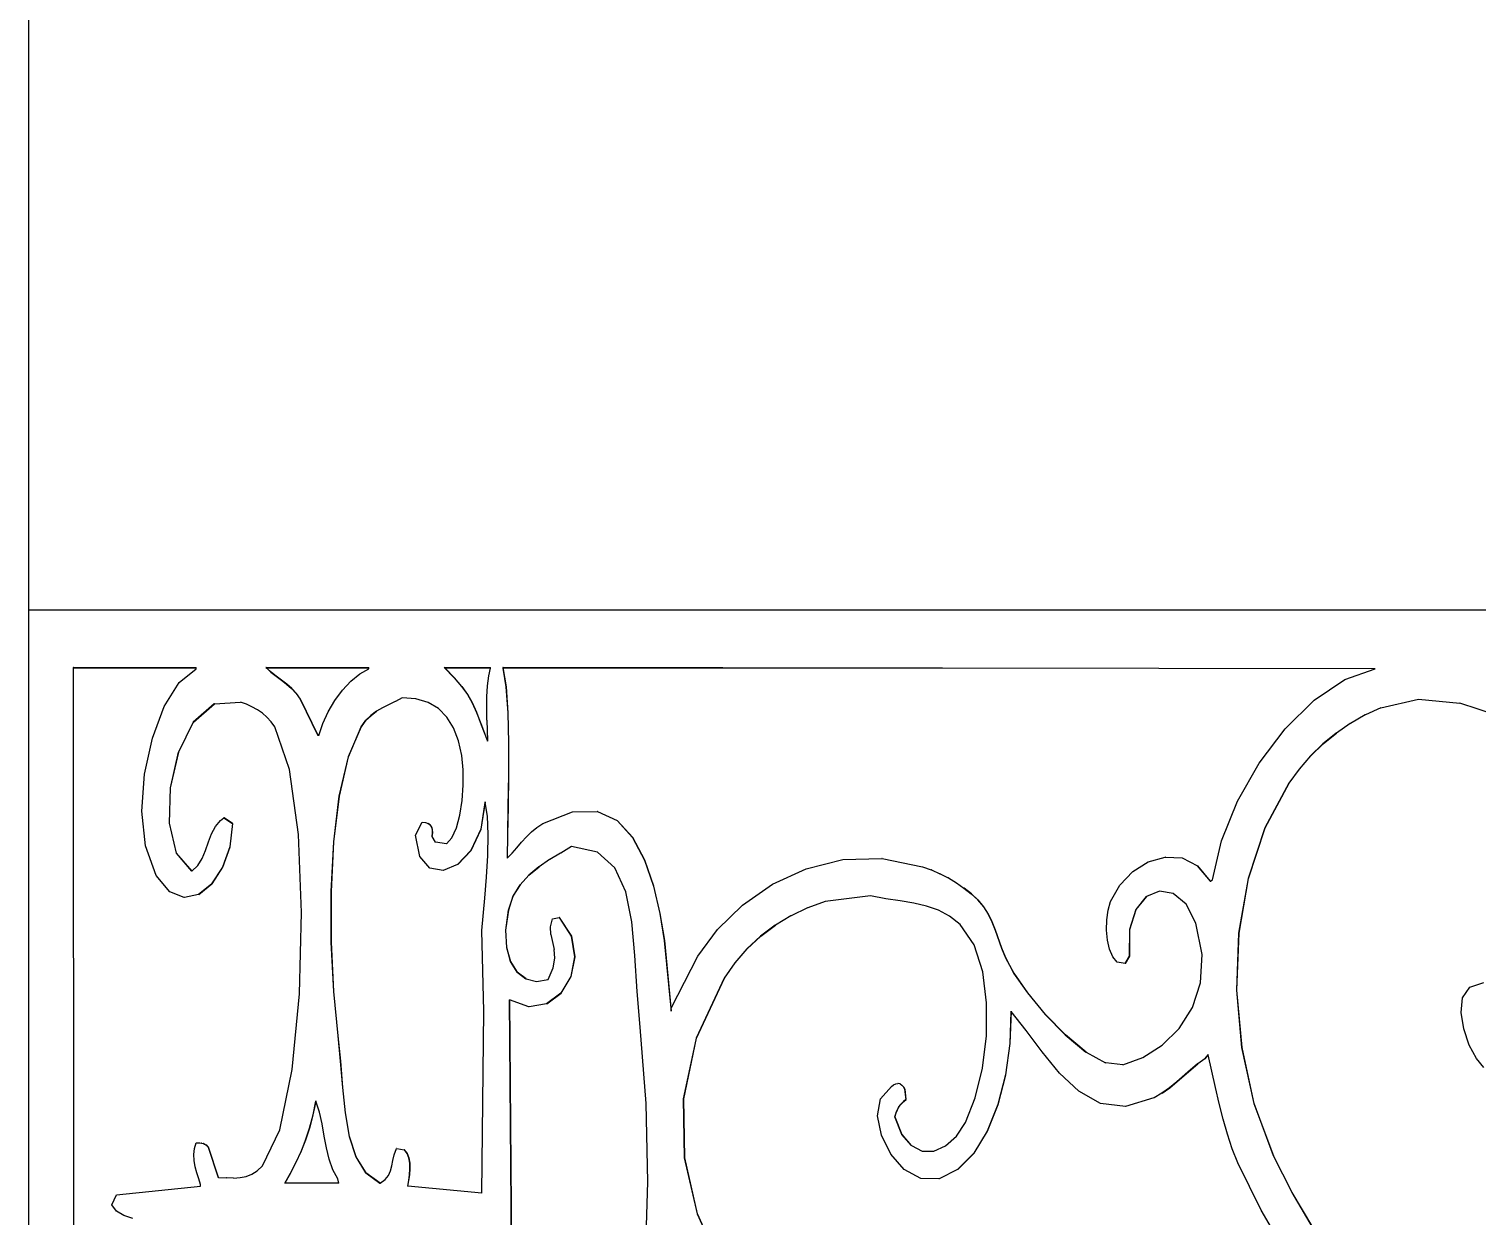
# Model space of a CAD drawing. Header units: inches. Extents: x 1397 to 20304, y -27267 to -746.
# Drawn here: x 14226.23 to 14240.91, y -21059.26 to -21047.23 of the extents above; entities that cross this region are included whole.
import ezdxf

# ---------------------------------------------------------------- set-up
doc = ezdxf.new("R2010")
doc.units = ezdxf.units.IN
doc.header["$LTSCALE"] = 17
doc.header["$MEASUREMENT"] = 0
doc.layers.add('25 BOT BAR', color=12, linetype='Continuous', lineweight=25)

msp = doc.modelspace()

# ---------------------------------------------------------------- linework, layer by layer
for p, q in [((14226.234, -21077.111), (14226.234, -21053.111)), ((14226.234, -21053.111), (14241.717, -21053.111)), ((14226.685, -21053.697), (14226.683, -21053.697)), ((14226.683, -21053.697), (14226.683, -21053.704)), ((14226.685, -21053.704), (14226.683, -21053.704)), ((14226.683, -21053.704), (14226.688, -21062.611)), ((14226.685, -21053.697), (14227.928, -21053.697)), ((14226.685, -21053.704), (14226.685, -21053.697)), ((14227.928, -21053.704), (14226.685, -21053.704)), ((14226.69, -21062.611), (14226.685, -21053.704)), ((14227.757, -21053.848), (14227.928, -21053.711)), ((14227.928, -21053.704), (14227.928, -21053.697)), ((14227.928, -21053.711), (14227.928, -21053.704)), ((14228.635, -21053.697), (14228.643, -21053.704)), ((14228.637, -21053.697), (14228.635, -21053.697)), ((14228.645, -21053.704), (14228.637, -21053.697)), ((14228.637, -21053.697), (14229.678, -21053.697)), ((14228.645, -21053.704), (14228.643, -21053.704)), ((14228.643, -21053.704), (14228.686, -21053.743)), ((14228.688, -21053.743), (14228.645, -21053.704)), ((14229.678, -21053.704), (14228.645, -21053.704)), ((14228.686, -21053.743), (14228.738, -21053.785)), ((14228.688, -21053.743), (14228.686, -21053.743)), ((14228.74, -21053.785), (14228.688, -21053.743)), ((14229.587, -21053.762), (14229.678, -21053.711)), ((14229.678, -21053.704), (14229.678, -21053.697)), ((14229.678, -21053.711), (14229.678, -21053.704)), ((14230.441, -21053.697), (14230.544, -21053.802)), ((14230.443, -21053.697), (14230.441, -21053.697)), ((14230.451, -21053.704), (14230.443, -21053.697)), ((14230.443, -21053.697), (14230.912, -21053.697)), ((14230.911, -21053.704), (14230.451, -21053.704)), ((14230.546, -21053.802), (14230.451, -21053.704)), ((14230.893, -21053.782), (14230.911, -21053.704)), ((14230.911, -21053.704), (14230.912, -21053.697)), ((14231.036, -21053.697), (14231.069, -21053.893)), ((14231.038, -21053.697), (14231.036, -21053.697)), ((14231.039, -21053.704), (14231.038, -21053.697)), ((14235.493, -21053.704), (14231.038, -21053.697)), ((14235.493, -21053.704), (14231.039, -21053.704)), ((14231.071, -21053.893), (14231.039, -21053.704)), ((14239.877, -21053.711), (14235.493, -21053.704)), ((14239.567, -21053.818), (14239.877, -21053.711)), ((14227.605, -21054.093), (14227.757, -21053.848)), ((14228.738, -21053.785), (14228.792, -21053.825)), ((14228.74, -21053.785), (14228.738, -21053.785)), ((14228.794, -21053.825), (14228.74, -21053.785)), ((14228.792, -21053.825), (14228.845, -21053.867)), ((14228.794, -21053.825), (14228.792, -21053.825)), ((14228.847, -21053.867), (14228.794, -21053.825)), ((14228.845, -21053.867), (14228.895, -21053.911)), ((14228.847, -21053.867), (14228.845, -21053.867)), ((14228.897, -21053.911), (14228.847, -21053.867)), ((14229.411, -21053.926), (14229.497, -21053.836)), ((14229.497, -21053.836), (14229.587, -21053.762)), ((14230.544, -21053.802), (14230.62, -21053.89)), ((14230.546, -21053.802), (14230.544, -21053.802)), ((14230.622, -21053.89), (14230.546, -21053.802)), ((14230.62, -21053.89), (14230.678, -21053.97)), ((14230.622, -21053.89), (14230.62, -21053.89)), ((14230.681, -21053.97), (14230.622, -21053.89)), ((14230.875, -21053.995), (14230.881, -21053.883)), ((14230.881, -21053.883), (14230.893, -21053.782)), ((14231.069, -21053.893), (14231.088, -21054.156)), ((14231.071, -21053.893), (14231.069, -21053.893)), ((14231.09, -21054.156), (14231.071, -21053.893)), ((14239.258, -21054.027), (14239.567, -21053.818)), ((14228.113, -21054.064), (14228.377, -21054.048)), ((14228.437, -21054.069), (14228.377, -21054.048)), ((14228.895, -21053.911), (14228.941, -21053.961)), ((14228.897, -21053.911), (14228.895, -21053.911)), ((14228.944, -21053.961), (14228.897, -21053.911)), ((14228.941, -21053.961), (14228.983, -21054.019)), ((14228.944, -21053.961), (14228.941, -21053.961)), ((14228.985, -21054.019), (14228.944, -21053.961)), ((14228.983, -21054.019), (14229.162, -21054.385)), ((14228.985, -21054.019), (14228.983, -21054.019)), ((14229.164, -21054.385), (14228.985, -21054.019)), ((14229.266, -21054.145), (14229.334, -21054.031)), ((14229.334, -21054.031), (14229.411, -21053.926)), ((14229.946, -21054.042), (14229.817, -21054.107)), ((14229.948, -21054.042), (14229.946, -21054.042)), ((14230.015, -21054.004), (14229.948, -21054.042)), ((14230.156, -21054.013), (14230.015, -21054.004)), ((14230.278, -21054.051), (14230.156, -21054.013)), ((14230.383, -21054.113), (14230.278, -21054.051)), ((14230.678, -21053.97), (14230.726, -21054.054)), ((14230.681, -21053.97), (14230.678, -21053.97)), ((14230.728, -21054.054), (14230.681, -21053.97)), ((14230.726, -21054.054), (14230.77, -21054.154)), ((14230.728, -21054.054), (14230.726, -21054.054)), ((14230.772, -21054.154), (14230.728, -21054.054)), ((14230.874, -21054.113), (14230.875, -21053.995)), ((14238.965, -21054.317), (14239.258, -21054.027)), ((14239.935, -21054.107), (14240.314, -21054.019)), ((14240.314, -21054.019), (14240.734, -21054.057)), ((14227.485, -21054.414), (14227.605, -21054.093)), ((14228.11, -21054.064), (14227.899, -21054.252)), ((14227.901, -21054.252), (14228.113, -21054.064)), ((14228.113, -21054.064), (14228.11, -21054.064)), ((14228.494, -21054.094), (14228.437, -21054.069)), ((14228.549, -21054.125), (14228.494, -21054.094)), ((14228.6, -21054.16), (14228.549, -21054.125)), ((14228.646, -21054.2), (14228.6, -21054.16)), ((14228.688, -21054.246), (14228.646, -21054.2)), ((14229.212, -21054.264), (14229.266, -21054.145)), ((14229.699, -21054.182), (14229.647, -21054.232)), ((14229.649, -21054.232), (14229.701, -21054.182)), ((14229.755, -21054.141), (14229.699, -21054.182)), ((14229.701, -21054.182), (14229.699, -21054.182)), ((14229.701, -21054.182), (14229.757, -21054.141)), ((14229.757, -21054.141), (14229.755, -21054.141)), ((14229.815, -21054.107), (14229.757, -21054.141)), ((14229.817, -21054.107), (14229.815, -21054.107)), ((14230.469, -21054.2), (14230.383, -21054.113)), ((14230.537, -21054.31), (14230.469, -21054.2)), ((14230.77, -21054.154), (14230.819, -21054.28)), ((14230.772, -21054.154), (14230.77, -21054.154)), ((14230.821, -21054.28), (14230.772, -21054.154)), ((14230.875, -21054.23), (14230.874, -21054.113)), ((14231.088, -21054.156), (14231.095, -21054.462)), ((14231.09, -21054.156), (14231.088, -21054.156)), ((14231.097, -21054.462), (14231.09, -21054.156)), ((14239.775, -21054.178), (14239.626, -21054.263)), ((14239.777, -21054.178), (14239.775, -21054.178)), ((14239.933, -21054.107), (14239.777, -21054.178)), ((14239.935, -21054.107), (14239.933, -21054.107)), ((14241.107, -21054.18), (14240.734, -21054.057)), ((14227.899, -21054.252), (14227.749, -21054.556)), ((14227.751, -21054.556), (14227.901, -21054.252)), ((14227.901, -21054.252), (14227.899, -21054.252)), ((14228.725, -21054.297), (14228.688, -21054.246)), ((14228.874, -21054.73), (14228.725, -21054.297)), ((14229.173, -21054.385), (14229.212, -21054.264)), ((14229.6, -21054.297), (14229.469, -21054.601)), ((14229.471, -21054.601), (14229.602, -21054.297)), ((14229.647, -21054.232), (14229.6, -21054.297)), ((14229.602, -21054.297), (14229.6, -21054.297)), ((14229.602, -21054.297), (14229.649, -21054.232)), ((14229.649, -21054.232), (14229.647, -21054.232)), ((14230.588, -21054.44), (14230.537, -21054.31)), ((14230.819, -21054.28), (14230.879, -21054.443)), ((14230.821, -21054.28), (14230.819, -21054.28)), ((14230.879, -21054.437), (14230.821, -21054.28)), ((14230.875, -21054.23), (14230.879, -21054.437)), ((14238.702, -21054.666), (14238.965, -21054.317)), ((14239.624, -21054.263), (14239.483, -21054.361)), ((14239.626, -21054.263), (14239.624, -21054.263)), ((14227.406, -21054.777), (14227.485, -21054.414)), ((14229.164, -21054.385), (14229.162, -21054.385)), ((14229.173, -21054.385), (14229.164, -21054.385)), ((14230.621, -21054.59), (14230.588, -21054.44)), ((14230.879, -21054.443), (14230.879, -21054.437)), ((14231.095, -21054.462), (14231.094, -21054.785)), ((14231.097, -21054.462), (14231.095, -21054.462)), ((14231.096, -21054.785), (14231.097, -21054.462)), ((14239.347, -21054.472), (14239.222, -21054.593)), ((14239.224, -21054.593), (14239.349, -21054.472)), ((14239.481, -21054.361), (14239.347, -21054.472)), ((14239.349, -21054.472), (14239.347, -21054.472)), ((14239.349, -21054.472), (14239.483, -21054.361)), ((14239.483, -21054.361), (14239.481, -21054.361)), ((14227.749, -21054.556), (14227.666, -21054.916)), ((14227.668, -21054.916), (14227.751, -21054.556)), ((14227.751, -21054.556), (14227.749, -21054.556)), ((14229.469, -21054.601), (14229.377, -21055)), ((14229.379, -21055), (14229.471, -21054.601)), ((14229.471, -21054.601), (14229.469, -21054.601)), ((14230.635, -21054.734), (14230.621, -21054.59)), ((14239.222, -21054.593), (14239.106, -21054.726)), ((14239.109, -21054.726), (14239.224, -21054.593)), ((14239.224, -21054.593), (14239.222, -21054.593)), ((14227.379, -21055.152), (14227.406, -21054.777)), ((14228.964, -21055.389), (14228.874, -21054.73)), ((14230.635, -21054.889), (14230.635, -21054.734)), ((14231.094, -21054.785), (14231.089, -21055.104)), ((14231.091, -21055.104), (14231.096, -21054.785)), ((14231.096, -21054.785), (14231.094, -21054.785)), ((14238.482, -21055.051), (14238.702, -21054.666)), ((14239.106, -21054.726), (14239.002, -21054.868)), ((14239.004, -21054.868), (14239.109, -21054.726)), ((14239.109, -21054.726), (14239.106, -21054.726)), ((14227.666, -21054.916), (14227.656, -21055.276)), ((14227.658, -21055.276), (14227.668, -21054.916)), ((14227.668, -21054.916), (14227.666, -21054.916)), ((14230.624, -21055.046), (14230.635, -21054.889)), ((14239.002, -21054.868), (14238.758, -21055.321)), ((14238.76, -21055.321), (14239.004, -21054.868)), ((14239.004, -21054.868), (14239.002, -21054.868)), ((14229.377, -21055), (14229.32, -21055.465)), ((14229.323, -21055.465), (14229.379, -21055)), ((14229.379, -21055), (14229.377, -21055)), ((14230.6, -21055.194), (14230.624, -21055.046)), ((14230.856, -21055.058), (14230.813, -21055.337)), ((14230.815, -21055.337), (14230.858, -21055.065)), ((14230.858, -21055.065), (14230.856, -21055.058)), ((14230.881, -21055.202), (14230.858, -21055.065)), ((14238.319, -21055.453), (14238.482, -21055.051)), ((14227.415, -21055.505), (14227.379, -21055.152)), ((14228.175, -21055.248), (14228.209, -21055.219)), ((14228.211, -21055.219), (14228.209, -21055.219)), ((14228.209, -21055.219), (14228.21, -21055.22)), ((14228.211, -21055.219), (14228.21, -21055.22)), ((14228.21, -21055.22), (14228.298, -21055.278)), ((14228.298, -21055.278), (14228.211, -21055.219)), ((14230.566, -21055.323), (14230.6, -21055.194)), ((14230.889, -21055.389), (14230.881, -21055.202)), ((14231.089, -21055.104), (14231.084, -21055.393)), ((14231.086, -21055.393), (14231.091, -21055.104)), ((14231.091, -21055.104), (14231.089, -21055.104)), ((14231.44, -21055.278), (14231.743, -21055.161)), ((14231.743, -21055.161), (14231.992, -21055.155)), ((14231.994, -21055.155), (14231.992, -21055.155)), ((14231.994, -21055.155), (14232.193, -21055.248)), ((14227.656, -21055.276), (14227.727, -21055.577)), ((14227.658, -21055.276), (14227.656, -21055.276)), ((14227.729, -21055.577), (14227.658, -21055.276)), ((14228.085, -21055.382), (14228.123, -21055.307)), ((14228.123, -21055.307), (14228.175, -21055.248)), ((14228.298, -21055.278), (14228.27, -21055.513)), ((14228.272, -21055.513), (14228.3, -21055.278)), ((14228.3, -21055.278), (14228.298, -21055.278)), ((14230.15, -21055.395), (14230.217, -21055.263)), ((14230.219, -21055.263), (14230.217, -21055.263)), ((14230.219, -21055.263), (14230.251, -21055.267)), ((14230.253, -21055.267), (14230.251, -21055.267)), ((14230.253, -21055.267), (14230.279, -21055.277)), ((14230.279, -21055.277), (14230.299, -21055.293)), ((14230.281, -21055.277), (14230.279, -21055.277)), ((14230.301, -21055.293), (14230.281, -21055.277)), ((14230.299, -21055.293), (14230.313, -21055.314)), ((14230.301, -21055.293), (14230.299, -21055.293)), ((14230.315, -21055.314), (14230.301, -21055.293)), ((14230.313, -21055.314), (14230.321, -21055.34)), ((14230.315, -21055.314), (14230.313, -21055.314)), ((14230.323, -21055.34), (14230.315, -21055.314)), ((14230.322, -21055.372), (14230.318, -21055.409)), ((14230.32, -21055.409), (14230.324, -21055.372)), ((14230.321, -21055.34), (14230.322, -21055.372)), ((14230.323, -21055.34), (14230.321, -21055.34)), ((14230.324, -21055.372), (14230.322, -21055.372)), ((14230.324, -21055.372), (14230.323, -21055.34)), ((14230.52, -21055.422), (14230.566, -21055.323)), ((14230.813, -21055.337), (14230.713, -21055.551)), ((14230.715, -21055.551), (14230.815, -21055.337)), ((14230.815, -21055.337), (14230.813, -21055.337)), ((14231.276, -21055.414), (14231.327, -21055.363)), ((14231.327, -21055.363), (14231.382, -21055.317)), ((14231.382, -21055.317), (14231.44, -21055.278)), ((14232.193, -21055.248), (14232.351, -21055.42)), ((14232.195, -21055.248), (14232.193, -21055.248)), ((14232.353, -21055.42), (14232.195, -21055.248)), ((14238.758, -21055.321), (14238.589, -21055.834)), ((14238.591, -21055.834), (14238.76, -21055.321)), ((14238.76, -21055.321), (14238.758, -21055.321)), ((14227.524, -21055.805), (14227.415, -21055.505)), ((14228.024, -21055.55), (14228.054, -21055.464)), ((14228.054, -21055.464), (14228.085, -21055.382)), ((14228.27, -21055.513), (14228.195, -21055.722)), ((14228.198, -21055.722), (14228.272, -21055.513)), ((14228.272, -21055.513), (14228.27, -21055.513)), ((14228.997, -21056.179), (14228.964, -21055.389)), ((14229.32, -21055.465), (14229.295, -21055.968)), ((14229.297, -21055.968), (14229.323, -21055.465)), ((14229.323, -21055.465), (14229.32, -21055.465)), ((14230.194, -21055.614), (14230.15, -21055.395)), ((14230.318, -21055.409), (14230.351, -21055.468)), ((14230.32, -21055.409), (14230.318, -21055.409)), ((14230.354, -21055.468), (14230.32, -21055.409)), ((14230.354, -21055.468), (14230.351, -21055.468)), ((14230.464, -21055.483), (14230.354, -21055.468)), ((14230.464, -21055.483), (14230.52, -21055.422)), ((14230.884, -21055.602), (14230.889, -21055.389)), ((14231.084, -21055.393), (14231.081, -21055.629)), ((14231.083, -21055.627), (14231.086, -21055.393)), ((14231.086, -21055.393), (14231.084, -21055.393)), ((14231.178, -21055.523), (14231.226, -21055.468)), ((14231.226, -21055.468), (14231.276, -21055.414)), ((14231.731, -21055.512), (14231.625, -21055.577)), ((14231.995, -21055.567), (14231.731, -21055.512)), ((14232.351, -21055.42), (14232.473, -21055.648)), ((14232.353, -21055.42), (14232.351, -21055.42)), ((14232.475, -21055.648), (14232.353, -21055.42)), ((14238.228, -21055.849), (14238.319, -21055.453)), ((14227.727, -21055.577), (14227.883, -21055.761)), ((14227.729, -21055.577), (14227.727, -21055.577)), ((14227.884, -21055.76), (14227.729, -21055.577)), ((14227.945, -21055.704), (14227.99, -21055.632)), ((14227.99, -21055.632), (14228.024, -21055.55)), ((14230.295, -21055.731), (14230.194, -21055.614)), ((14230.713, -21055.551), (14230.577, -21055.693)), ((14230.58, -21055.693), (14230.715, -21055.551)), ((14230.715, -21055.551), (14230.713, -21055.551)), ((14230.871, -21055.823), (14230.884, -21055.602)), ((14231.081, -21055.629), (14231.083, -21055.627)), ((14231.083, -21055.627), (14231.13, -21055.578)), ((14231.13, -21055.578), (14231.178, -21055.523)), ((14231.51, -21055.644), (14231.403, -21055.717)), ((14231.512, -21055.644), (14231.51, -21055.644)), ((14231.622, -21055.577), (14231.512, -21055.644)), ((14231.625, -21055.577), (14231.622, -21055.577)), ((14232.172, -21055.726), (14231.995, -21055.567)), ((14232.473, -21055.648), (14232.563, -21055.913)), ((14232.475, -21055.648), (14232.473, -21055.648)), ((14232.565, -21055.913), (14232.475, -21055.648)), ((14234.109, -21055.736), (14234.481, -21055.644)), ((14234.481, -21055.644), (14234.877, -21055.633)), ((14234.879, -21055.633), (14234.877, -21055.633)), ((14234.879, -21055.633), (14235.288, -21055.717)), ((14237.419, -21055.766), (14237.577, -21055.668)), ((14237.577, -21055.668), (14237.748, -21055.618)), ((14237.75, -21055.618), (14237.748, -21055.618)), ((14237.75, -21055.618), (14237.919, -21055.627)), ((14237.921, -21055.627), (14237.919, -21055.627)), ((14237.921, -21055.627), (14238.075, -21055.706)), ((14227.661, -21055.97), (14227.524, -21055.805)), ((14227.883, -21055.761), (14227.884, -21055.76)), ((14227.884, -21055.76), (14227.945, -21055.704)), ((14228.195, -21055.722), (14228.086, -21055.888)), ((14228.088, -21055.888), (14228.198, -21055.722)), ((14228.198, -21055.722), (14228.195, -21055.722)), ((14230.431, -21055.755), (14230.295, -21055.731)), ((14230.433, -21055.755), (14230.431, -21055.755)), ((14230.577, -21055.693), (14230.433, -21055.755)), ((14230.58, -21055.693), (14230.577, -21055.693)), ((14231.299, -21055.8), (14231.21, -21055.899)), ((14231.212, -21055.899), (14231.301, -21055.8)), ((14231.401, -21055.717), (14231.299, -21055.8)), ((14231.301, -21055.8), (14231.299, -21055.8)), ((14231.301, -21055.8), (14231.403, -21055.717)), ((14231.403, -21055.717), (14231.401, -21055.717)), ((14232.282, -21055.969), (14232.172, -21055.726)), ((14233.768, -21055.894), (14234.109, -21055.736)), ((14235.29, -21055.717), (14235.288, -21055.717)), ((14235.29, -21055.717), (14235.377, -21055.749)), ((14235.38, -21055.749), (14235.377, -21055.749)), ((14235.38, -21055.749), (14235.465, -21055.787)), ((14235.467, -21055.787), (14235.465, -21055.787)), ((14235.467, -21055.787), (14235.55, -21055.83)), ((14237.287, -21055.903), (14237.419, -21055.766)), ((14238.075, -21055.706), (14238.205, -21055.863)), ((14238.077, -21055.706), (14238.075, -21055.706)), ((14238.207, -21055.862), (14238.077, -21055.706)), ((14228.086, -21055.888), (14227.953, -21055.996)), ((14227.956, -21055.996), (14228.088, -21055.888)), ((14228.088, -21055.888), (14228.086, -21055.888)), ((14230.853, -21056.035), (14230.871, -21055.823)), ((14231.21, -21055.899), (14231.139, -21056.016)), ((14231.141, -21056.016), (14231.212, -21055.899)), ((14231.212, -21055.899), (14231.21, -21055.899)), ((14232.563, -21055.913), (14232.628, -21056.191)), ((14232.565, -21055.913), (14232.563, -21055.913)), ((14232.63, -21056.191), (14232.565, -21055.913)), ((14233.466, -21056.104), (14233.768, -21055.894)), ((14235.552, -21055.83), (14235.55, -21055.83)), ((14235.552, -21055.83), (14235.632, -21055.879)), ((14235.634, -21055.879), (14235.632, -21055.879)), ((14235.634, -21055.879), (14235.709, -21055.932)), ((14235.709, -21055.932), (14235.782, -21055.99)), ((14235.711, -21055.932), (14235.709, -21055.932)), ((14235.784, -21055.99), (14235.711, -21055.932)), ((14237.195, -21056.068), (14237.287, -21055.903)), ((14237.69, -21055.962), (14237.56, -21056.017)), ((14237.83, -21055.987), (14237.69, -21055.962)), ((14238.205, -21055.863), (14238.207, -21055.862)), ((14238.207, -21055.862), (14238.228, -21055.849)), ((14238.589, -21055.834), (14238.494, -21056.389)), ((14238.496, -21056.389), (14238.591, -21055.834)), ((14238.591, -21055.834), (14238.589, -21055.834)), ((14227.808, -21056.028), (14227.661, -21055.97)), ((14227.81, -21056.028), (14227.808, -21056.028)), ((14227.809, -21056.028), (14227.81, -21056.028)), ((14227.953, -21055.996), (14227.81, -21056.028)), ((14227.956, -21055.996), (14227.953, -21055.996)), ((14229.295, -21055.968), (14229.296, -21056.482)), ((14229.297, -21055.968), (14229.295, -21055.968)), ((14229.298, -21056.482), (14229.297, -21055.968)), ((14230.823, -21056.361), (14230.853, -21056.035)), ((14231.139, -21056.016), (14231.092, -21056.156)), ((14231.094, -21056.156), (14231.141, -21056.016)), ((14231.141, -21056.016), (14231.139, -21056.016)), ((14232.342, -21056.273), (14232.282, -21055.969)), ((14233.211, -21056.353), (14233.466, -21056.104)), ((14234.301, -21056.068), (14234.127, -21056.131)), ((14234.303, -21056.068), (14234.301, -21056.068)), ((14234.761, -21056.01), (14234.303, -21056.068)), ((14234.916, -21056.04), (14234.761, -21056.01)), ((14235.062, -21056.063), (14234.916, -21056.04)), ((14235.2, -21056.086), (14235.062, -21056.063)), ((14235.329, -21056.115), (14235.2, -21056.086)), ((14235.782, -21055.99), (14235.849, -21056.053)), ((14235.784, -21055.99), (14235.782, -21055.99)), ((14235.851, -21056.053), (14235.784, -21055.99)), ((14235.849, -21056.053), (14235.907, -21056.122)), ((14235.851, -21056.053), (14235.849, -21056.053)), ((14235.91, -21056.122), (14235.851, -21056.053)), ((14237.17, -21056.156), (14237.195, -21056.068)), ((14237.558, -21056.017), (14237.45, -21056.148)), ((14237.453, -21056.148), (14237.56, -21056.017)), ((14237.56, -21056.017), (14237.558, -21056.017)), ((14237.96, -21056.094), (14237.83, -21055.987)), ((14238.059, -21056.288), (14237.96, -21056.094)), ((14228.976, -21057.004), (14228.997, -21056.179)), ((14231.092, -21056.156), (14231.064, -21056.359)), ((14231.067, -21056.359), (14231.094, -21056.156)), ((14231.094, -21056.156), (14231.092, -21056.156)), ((14231.52, -21056.326), (14231.541, -21056.244)), ((14231.541, -21056.244), (14231.608, -21056.229)), ((14231.61, -21056.229), (14231.608, -21056.229)), ((14231.608, -21056.229), (14231.731, -21056.421)), ((14231.61, -21056.229), (14231.608, -21056.23)), ((14231.733, -21056.421), (14231.61, -21056.229)), ((14232.628, -21056.191), (14232.674, -21056.463)), ((14232.63, -21056.191), (14232.628, -21056.191)), ((14232.676, -21056.463), (14232.63, -21056.191)), ((14233.956, -21056.212), (14233.798, -21056.309)), ((14233.959, -21056.212), (14233.956, -21056.212)), ((14234.125, -21056.131), (14233.959, -21056.212)), ((14234.127, -21056.131), (14234.125, -21056.131)), ((14235.45, -21056.157), (14235.329, -21056.115)), ((14235.563, -21056.217), (14235.45, -21056.157)), ((14235.67, -21056.302), (14235.563, -21056.217)), ((14235.907, -21056.122), (14235.954, -21056.196)), ((14235.91, -21056.122), (14235.907, -21056.122)), ((14235.956, -21056.196), (14235.91, -21056.122)), ((14235.954, -21056.196), (14235.992, -21056.275)), ((14235.956, -21056.196), (14235.954, -21056.196)), ((14235.995, -21056.275), (14235.956, -21056.196)), ((14237.154, -21056.358), (14237.156, -21056.255)), ((14237.156, -21056.255), (14237.17, -21056.156)), ((14237.45, -21056.148), (14237.387, -21056.352)), ((14237.389, -21056.352), (14237.453, -21056.148)), ((14237.453, -21056.148), (14237.45, -21056.148)), ((14230.845, -21057.181), (14230.823, -21056.361)), ((14231.064, -21056.359), (14231.073, -21056.534)), ((14231.067, -21056.359), (14231.064, -21056.359)), ((14231.075, -21056.534), (14231.067, -21056.359)), ((14231.524, -21056.402), (14231.52, -21056.326)), ((14231.524, -21056.402), (14231.557, -21056.555)), ((14232.374, -21056.617), (14232.342, -21056.273)), ((14233.011, -21056.624), (14233.211, -21056.353)), ((14233.796, -21056.309), (14233.647, -21056.421)), ((14233.649, -21056.421), (14233.798, -21056.309)), ((14233.798, -21056.309), (14233.796, -21056.309)), ((14235.811, -21056.509), (14235.67, -21056.302)), ((14235.992, -21056.275), (14236.026, -21056.359)), ((14235.995, -21056.275), (14235.992, -21056.275)), ((14236.028, -21056.359), (14235.995, -21056.275)), ((14236.026, -21056.359), (14236.091, -21056.541)), ((14236.028, -21056.359), (14236.026, -21056.359)), ((14236.093, -21056.541), (14236.028, -21056.359)), ((14237.164, -21056.459), (14237.154, -21056.358)), ((14237.387, -21056.352), (14237.386, -21056.624)), ((14237.389, -21056.352), (14237.387, -21056.352)), ((14237.388, -21056.624), (14237.389, -21056.352)), ((14238.124, -21056.605), (14238.059, -21056.288)), ((14238.494, -21056.389), (14238.472, -21056.967)), ((14238.475, -21056.967), (14238.496, -21056.389)), ((14238.496, -21056.389), (14238.494, -21056.389)), ((14229.296, -21056.482), (14229.32, -21056.979)), ((14229.298, -21056.482), (14229.296, -21056.482)), ((14229.323, -21056.979), (14229.298, -21056.482)), ((14231.075, -21056.534), (14231.073, -21056.534)), ((14231.073, -21056.534), (14231.113, -21056.677)), ((14231.115, -21056.677), (14231.075, -21056.534)), ((14231.733, -21056.421), (14231.731, -21056.421)), ((14231.731, -21056.421), (14231.765, -21056.629)), ((14231.767, -21056.629), (14231.733, -21056.421)), ((14232.674, -21056.463), (14232.741, -21057.181)), ((14232.676, -21056.463), (14232.674, -21056.463)), ((14232.741, -21057.151), (14232.676, -21056.463)), ((14233.51, -21056.548), (14233.387, -21056.69)), ((14233.389, -21056.69), (14233.512, -21056.548)), ((14233.647, -21056.421), (14233.51, -21056.548)), ((14233.512, -21056.548), (14233.51, -21056.548)), ((14233.512, -21056.548), (14233.649, -21056.421)), ((14233.649, -21056.421), (14233.647, -21056.421)), ((14235.899, -21056.781), (14235.811, -21056.509)), ((14236.091, -21056.541), (14236.13, -21056.639)), ((14236.093, -21056.541), (14236.091, -21056.541)), ((14236.132, -21056.639), (14236.093, -21056.541)), ((14237.185, -21056.551), (14237.164, -21056.459)), ((14231.115, -21056.677), (14231.113, -21056.677)), ((14231.113, -21056.677), (14231.18, -21056.784)), ((14231.182, -21056.784), (14231.115, -21056.677)), ((14231.547, -21056.741), (14231.563, -21056.641)), ((14231.563, -21056.641), (14231.557, -21056.555)), ((14231.765, -21056.629), (14231.725, -21056.829)), ((14231.728, -21056.829), (14231.767, -21056.629)), ((14231.767, -21056.629), (14231.765, -21056.629)), ((14232.396, -21056.981), (14232.374, -21056.617)), ((14232.741, -21057.151), (14233.011, -21056.624)), ((14233.387, -21056.69), (14233.28, -21056.844)), ((14233.282, -21056.844), (14233.389, -21056.69)), ((14233.389, -21056.69), (14233.387, -21056.69)), ((14236.13, -21056.639), (14236.214, -21056.793)), ((14236.132, -21056.639), (14236.13, -21056.639)), ((14236.216, -21056.793), (14236.132, -21056.639)), ((14237.218, -21056.628), (14237.185, -21056.551)), ((14237.263, -21056.683), (14237.218, -21056.628)), ((14237.341, -21056.698), (14237.263, -21056.683)), ((14237.386, -21056.624), (14237.341, -21056.698)), ((14237.343, -21056.698), (14237.388, -21056.624)), ((14237.388, -21056.624), (14237.386, -21056.624)), ((14238.107, -21056.891), (14238.124, -21056.605)), ((14231.182, -21056.784), (14231.18, -21056.784)), ((14231.18, -21056.784), (14231.269, -21056.853)), ((14231.272, -21056.853), (14231.182, -21056.784)), ((14231.496, -21056.859), (14231.547, -21056.741)), ((14231.725, -21056.829), (14231.625, -21056.996)), ((14231.628, -21056.996), (14231.728, -21056.829)), ((14231.728, -21056.829), (14231.725, -21056.829)), ((14235.939, -21057.095), (14235.899, -21056.781)), ((14236.214, -21056.793), (14236.354, -21056.993)), ((14236.216, -21056.793), (14236.214, -21056.793)), ((14236.356, -21056.993), (14236.216, -21056.793)), ((14237.343, -21056.698), (14237.341, -21056.698)), ((14229.32, -21056.979), (14229.364, -21057.43)), ((14229.323, -21056.979), (14229.32, -21056.979)), ((14229.366, -21057.43), (14229.323, -21056.979)), ((14231.272, -21056.853), (14231.269, -21056.853)), ((14231.272, -21056.853), (14231.376, -21056.879)), ((14231.376, -21056.879), (14231.496, -21056.859)), ((14232.427, -21057.342), (14232.396, -21056.981)), ((14233.28, -21056.844), (14232.995, -21057.455)), ((14232.997, -21057.455), (14233.282, -21056.844)), ((14233.282, -21056.844), (14233.28, -21056.844)), ((14238.024, -21057.142), (14238.107, -21056.891)), ((14238.472, -21056.967), (14238.524, -21057.548)), ((14238.475, -21056.967), (14238.472, -21056.967)), ((14238.526, -21057.548), (14238.475, -21056.967)), ((14240.761, -21057.045), (14240.834, -21056.936)), ((14240.834, -21056.936), (14240.976, -21056.888)), ((14228.901, -21057.77), (14228.976, -21057.004)), ((14231.103, -21057.064), (14231.148, -21062.89)), ((14231.105, -21057.064), (14231.103, -21057.064)), ((14231.15, -21062.887), (14231.105, -21057.064)), ((14231.3, -21057.137), (14231.105, -21057.064)), ((14231.479, -21057.107), (14231.303, -21057.137)), ((14231.625, -21056.996), (14231.479, -21057.107)), ((14231.481, -21057.107), (14231.479, -21057.107)), ((14231.481, -21057.107), (14231.628, -21056.996)), ((14231.628, -21056.996), (14231.625, -21056.996)), ((14235.936, -21057.429), (14235.939, -21057.095)), ((14236.354, -21056.993), (14236.533, -21057.212)), ((14236.356, -21056.993), (14236.354, -21056.993)), ((14236.535, -21057.212), (14236.356, -21056.993)), ((14240.746, -21057.194), (14240.761, -21057.045)), ((14230.823, -21059.025), (14230.845, -21057.181)), ((14231.303, -21057.137), (14231.3, -21057.137)), ((14232.741, -21057.181), (14232.741, -21057.151)), ((14236.186, -21057.181), (14236.175, -21057.507)), ((14236.178, -21057.507), (14236.188, -21057.183)), ((14236.188, -21057.183), (14236.186, -21057.181)), ((14236.339, -21057.374), (14236.188, -21057.183)), ((14236.533, -21057.212), (14236.736, -21057.421)), ((14236.535, -21057.212), (14236.533, -21057.212)), ((14236.738, -21057.421), (14236.535, -21057.212)), ((14237.889, -21057.354), (14238.024, -21057.142)), ((14240.773, -21057.36), (14240.746, -21057.194)), ((14229.364, -21057.43), (14229.39, -21057.688)), ((14229.366, -21057.43), (14229.364, -21057.43)), ((14229.392, -21057.688), (14229.366, -21057.43)), ((14232.49, -21058.117), (14232.427, -21057.342)), ((14235.896, -21057.757), (14235.936, -21057.429)), ((14236.501, -21057.593), (14236.339, -21057.374)), ((14236.736, -21057.421), (14236.945, -21057.595)), ((14236.738, -21057.421), (14236.736, -21057.421)), ((14236.947, -21057.595), (14236.738, -21057.421)), ((14237.717, -21057.524), (14237.889, -21057.354)), ((14240.83, -21057.523), (14240.773, -21057.36)), ((14232.995, -21057.455), (14232.866, -21058.069)), ((14232.868, -21058.069), (14232.997, -21057.455)), ((14232.997, -21057.455), (14232.995, -21057.455)), ((14236.175, -21057.507), (14236.131, -21057.826)), ((14236.133, -21057.826), (14236.178, -21057.507)), ((14236.178, -21057.507), (14236.175, -21057.507)), ((14237.522, -21057.648), (14237.717, -21057.524)), ((14238.526, -21057.548), (14238.524, -21057.548)), ((14238.524, -21057.548), (14238.648, -21058.114)), ((14238.65, -21058.114), (14238.526, -21057.548)), ((14240.902, -21057.661), (14240.83, -21057.523)), ((14229.39, -21057.688), (14229.412, -21057.952)), ((14229.392, -21057.688), (14229.39, -21057.688)), ((14229.414, -21057.952), (14229.392, -21057.688)), ((14236.677, -21057.809), (14236.501, -21057.593)), ((14236.947, -21057.595), (14236.945, -21057.595)), ((14236.947, -21057.595), (14237.145, -21057.704)), ((14237.147, -21057.704), (14237.145, -21057.704)), ((14237.319, -21057.722), (14237.147, -21057.704)), ((14237.319, -21057.722), (14237.522, -21057.648)), ((14238.077, -21057.715), (14238.006, -21057.773)), ((14238.008, -21057.773), (14238.079, -21057.715)), ((14238.079, -21057.715), (14238.077, -21057.715)), ((14238.149, -21057.664), (14238.079, -21057.715)), ((14238.183, -21057.62), (14238.149, -21057.664)), ((14238.151, -21057.664), (14238.149, -21057.664)), ((14238.151, -21057.664), (14238.183, -21057.622)), ((14238.183, -21057.622), (14238.183, -21057.62)), ((14238.222, -21057.787), (14238.183, -21057.622)), ((14240.976, -21057.752), (14240.902, -21057.661)), ((14228.776, -21058.383), (14228.901, -21057.77)), ((14235.824, -21058.058), (14235.896, -21057.757)), ((14236.131, -21057.826), (14236.053, -21058.127)), ((14236.055, -21058.127), (14236.133, -21057.826)), ((14236.133, -21057.826), (14236.131, -21057.826)), ((14236.872, -21057.992), (14236.677, -21057.809)), ((14238.006, -21057.773), (14237.865, -21057.896)), ((14237.867, -21057.896), (14238.008, -21057.773)), ((14238.008, -21057.773), (14238.006, -21057.773)), ((14238.259, -21057.953), (14238.222, -21057.787)), ((14229.412, -21057.952), (14229.439, -21058.21)), ((14229.414, -21057.952), (14229.412, -21057.952)), ((14229.441, -21058.21), (14229.414, -21057.952)), ((14234.864, -21058.067), (14234.974, -21057.942)), ((14234.974, -21057.942), (14234.996, -21057.926)), ((14234.996, -21057.926), (14235.018, -21057.917)), ((14235.018, -21057.917), (14235.039, -21057.914)), ((14235.042, -21057.914), (14235.039, -21057.914)), ((14235.039, -21057.914), (14235.04, -21057.914)), ((14235.042, -21057.914), (14235.04, -21057.914)), ((14235.06, -21057.917), (14235.042, -21057.914)), ((14235.062, -21057.917), (14235.06, -21057.917)), ((14235.062, -21057.917), (14235.078, -21057.928)), ((14235.078, -21057.928), (14235.095, -21057.946)), ((14235.081, -21057.928), (14235.078, -21057.928)), ((14235.097, -21057.946), (14235.081, -21057.928)), ((14235.095, -21057.946), (14235.109, -21057.971)), ((14235.097, -21057.946), (14235.095, -21057.946)), ((14235.111, -21057.971), (14235.097, -21057.946)), ((14235.109, -21057.971), (14235.12, -21058.074)), ((14235.111, -21057.971), (14235.109, -21057.971)), ((14235.122, -21058.074), (14235.111, -21057.971)), ((14237.093, -21058.115), (14236.872, -21057.992)), ((14237.715, -21058.011), (14237.635, -21058.059)), ((14237.792, -21057.956), (14237.715, -21058.011)), ((14237.717, -21058.011), (14237.715, -21058.011)), ((14237.717, -21058.011), (14237.794, -21057.956)), ((14237.865, -21057.896), (14237.792, -21057.956)), ((14237.794, -21057.956), (14237.792, -21057.956)), ((14237.794, -21057.956), (14237.867, -21057.896)), ((14237.867, -21057.896), (14237.865, -21057.896)), ((14238.296, -21058.114), (14238.259, -21057.953)), ((14229.127, -21058.155), (14229.111, -21058.231)), ((14229.114, -21058.231), (14229.141, -21058.092)), ((14229.14, -21058.088), (14229.127, -21058.155)), ((14229.141, -21058.092), (14229.127, -21058.155)), ((14229.141, -21058.092), (14229.14, -21058.088)), ((14229.177, -21058.202), (14229.141, -21058.092)), ((14232.504, -21058.909), (14232.49, -21058.117)), ((14232.866, -21058.069), (14232.876, -21058.667)), ((14232.868, -21058.069), (14232.866, -21058.069)), ((14232.878, -21058.667), (14232.868, -21058.069)), ((14234.834, -21058.242), (14234.864, -21058.067)), ((14235.044, -21058.155), (14235.031, -21058.18)), ((14235.034, -21058.18), (14235.046, -21058.155)), ((14235.059, -21058.133), (14235.044, -21058.155)), ((14235.046, -21058.155), (14235.044, -21058.155)), ((14235.046, -21058.155), (14235.061, -21058.133)), ((14235.076, -21058.114), (14235.059, -21058.133)), ((14235.061, -21058.133), (14235.059, -21058.133)), ((14235.061, -21058.133), (14235.078, -21058.114)), ((14235.096, -21058.094), (14235.076, -21058.114)), ((14235.078, -21058.114), (14235.076, -21058.114)), ((14235.078, -21058.114), (14235.098, -21058.094)), ((14235.12, -21058.074), (14235.096, -21058.094)), ((14235.098, -21058.094), (14235.096, -21058.094)), ((14235.098, -21058.094), (14235.122, -21058.074)), ((14235.122, -21058.074), (14235.12, -21058.074)), ((14235.726, -21058.308), (14235.824, -21058.058)), ((14236.053, -21058.127), (14235.945, -21058.395)), ((14235.947, -21058.395), (14236.055, -21058.127)), ((14236.055, -21058.127), (14236.053, -21058.127)), ((14237.345, -21058.147), (14237.093, -21058.115)), ((14237.347, -21058.147), (14237.345, -21058.147)), ((14237.633, -21058.059), (14237.347, -21058.147)), ((14237.635, -21058.059), (14237.633, -21058.059)), ((14238.336, -21058.273), (14238.296, -21058.114)), ((14238.65, -21058.114), (14238.648, -21058.114)), ((14238.648, -21058.114), (14238.845, -21058.645)), ((14238.847, -21058.645), (14238.65, -21058.114)), ((14229.093, -21058.302), (14229.076, -21058.364)), ((14229.078, -21058.364), (14229.114, -21058.231)), ((14229.093, -21058.302), (14229.078, -21058.364)), ((14229.111, -21058.231), (14229.093, -21058.302)), ((14229.114, -21058.231), (14229.111, -21058.231)), ((14229.204, -21058.322), (14229.177, -21058.202)), ((14229.439, -21058.21), (14229.48, -21058.449)), ((14229.441, -21058.21), (14229.439, -21058.21)), ((14229.483, -21058.449), (14229.441, -21058.21)), ((14234.873, -21058.438), (14234.834, -21058.242)), ((14235.019, -21058.211), (14235.008, -21058.249)), ((14235.008, -21058.249), (14235.079, -21058.428)), ((14235.01, -21058.249), (14235.008, -21058.249)), ((14235.01, -21058.249), (14235.022, -21058.211)), ((14235.081, -21058.428), (14235.01, -21058.249)), ((14235.031, -21058.18), (14235.019, -21058.211)), ((14235.022, -21058.211), (14235.019, -21058.211)), ((14235.022, -21058.211), (14235.034, -21058.18)), ((14235.034, -21058.18), (14235.031, -21058.18)), ((14235.633, -21058.448), (14235.726, -21058.308)), ((14238.379, -21058.426), (14238.336, -21058.273)), ((14228.601, -21058.747), (14228.776, -21058.383)), ((14229.076, -21058.364), (14229.035, -21058.487)), ((14229.037, -21058.487), (14229.078, -21058.364)), ((14229.078, -21058.364), (14229.076, -21058.364)), ((14229.226, -21058.445), (14229.204, -21058.322)), ((14229.248, -21058.566), (14229.226, -21058.445)), ((14229.48, -21058.449), (14229.547, -21058.656)), ((14229.483, -21058.449), (14229.48, -21058.449)), ((14229.549, -21058.656), (14229.483, -21058.449)), ((14234.967, -21058.628), (14234.873, -21058.438)), ((14235.079, -21058.428), (14235.174, -21058.542)), ((14235.081, -21058.428), (14235.079, -21058.428)), ((14235.176, -21058.542), (14235.081, -21058.428)), ((14235.523, -21058.546), (14235.633, -21058.448)), ((14235.945, -21058.395), (14235.808, -21058.619)), ((14235.811, -21058.619), (14235.947, -21058.395)), ((14235.947, -21058.395), (14235.945, -21058.395)), ((14238.428, -21058.575), (14238.379, -21058.426)), ((14227.904, -21058.631), (14227.91, -21058.57)), ((14227.91, -21058.57), (14227.928, -21058.513)), ((14227.928, -21058.513), (14227.941, -21058.513)), ((14227.941, -21058.513), (14227.965, -21058.514)), ((14227.967, -21058.514), (14227.965, -21058.514)), ((14227.967, -21058.514), (14227.984, -21058.517)), ((14227.987, -21058.517), (14227.984, -21058.517)), ((14227.987, -21058.517), (14228, -21058.521)), ((14228.002, -21058.521), (14228, -21058.521)), ((14228.002, -21058.521), (14228.013, -21058.527)), ((14228.015, -21058.527), (14228.013, -21058.527)), ((14228.015, -21058.527), (14228.025, -21058.535)), ((14228.025, -21058.535), (14228.037, -21058.545)), ((14228.027, -21058.535), (14228.025, -21058.535)), ((14228.039, -21058.545), (14228.027, -21058.535)), ((14228.037, -21058.545), (14228.051, -21058.557)), ((14228.039, -21058.545), (14228.037, -21058.545)), ((14228.054, -21058.557), (14228.039, -21058.545)), ((14228.051, -21058.557), (14228.152, -21058.864)), ((14228.054, -21058.557), (14228.051, -21058.557)), ((14228.155, -21058.864), (14228.054, -21058.557)), ((14228.988, -21058.604), (14228.938, -21058.714)), ((14228.94, -21058.714), (14228.991, -21058.604)), ((14229.035, -21058.487), (14228.988, -21058.604)), ((14228.991, -21058.604), (14228.988, -21058.604)), ((14228.991, -21058.604), (14229.037, -21058.487)), ((14229.037, -21058.487), (14229.035, -21058.487)), ((14229.275, -21058.681), (14229.248, -21058.566)), ((14229.936, -21058.634), (14229.959, -21058.571)), ((14229.961, -21058.571), (14229.959, -21058.571)), ((14229.961, -21058.571), (14230.037, -21058.586)), ((14230.037, -21058.586), (14230.065, -21058.621)), ((14230.04, -21058.586), (14230.037, -21058.586)), ((14230.067, -21058.621), (14230.04, -21058.586)), ((14235.176, -21058.542), (14235.174, -21058.542)), ((14235.176, -21058.542), (14235.286, -21058.597)), ((14235.286, -21058.597), (14235.405, -21058.597)), ((14235.405, -21058.597), (14235.523, -21058.546)), ((14238.486, -21058.718), (14238.428, -21058.575)), ((14227.907, -21058.694), (14227.904, -21058.631)), ((14227.919, -21058.757), (14227.907, -21058.694)), ((14228.546, -21058.797), (14228.601, -21058.747)), ((14228.938, -21058.714), (14228.883, -21058.82)), ((14228.885, -21058.82), (14228.94, -21058.714)), ((14228.94, -21058.714), (14228.938, -21058.714)), ((14229.312, -21058.787), (14229.275, -21058.681)), ((14229.547, -21058.656), (14229.647, -21058.818)), ((14229.549, -21058.656), (14229.547, -21058.656)), ((14229.649, -21058.818), (14229.549, -21058.656)), ((14229.897, -21058.798), (14229.91, -21058.747)), ((14229.91, -21058.747), (14229.921, -21058.693)), ((14229.921, -21058.693), (14229.936, -21058.634)), ((14230.065, -21058.621), (14230.083, -21058.666)), ((14230.067, -21058.621), (14230.065, -21058.621)), ((14230.085, -21058.666), (14230.067, -21058.621)), ((14230.083, -21058.666), (14230.092, -21058.72)), ((14230.085, -21058.666), (14230.083, -21058.666)), ((14230.094, -21058.72), (14230.085, -21058.666)), ((14230.092, -21058.72), (14230.093, -21058.778)), ((14230.094, -21058.72), (14230.092, -21058.72)), ((14230.095, -21058.778), (14230.094, -21058.72)), ((14232.876, -21058.667), (14233.007, -21059.233)), ((14232.878, -21058.667), (14232.876, -21058.667)), ((14233.009, -21059.233), (14232.878, -21058.667)), ((14235.104, -21058.784), (14234.967, -21058.628)), ((14235.808, -21058.619), (14235.645, -21058.784)), ((14235.647, -21058.784), (14235.811, -21058.619)), ((14235.811, -21058.619), (14235.808, -21058.619)), ((14238.722, -21059.197), (14238.486, -21058.718)), ((14238.845, -21058.645), (14239.032, -21059.017)), ((14238.847, -21058.645), (14238.845, -21058.645)), ((14239.034, -21059.017), (14238.847, -21058.645)), ((14227.935, -21058.819), (14227.919, -21058.757)), ((14227.954, -21058.88), (14227.935, -21058.819)), ((14227.973, -21058.937), (14227.954, -21058.88)), ((14228.155, -21058.864), (14228.152, -21058.864)), ((14228.155, -21058.864), (14228.234, -21058.87)), ((14228.237, -21058.87), (14228.234, -21058.87)), ((14228.308, -21058.872), (14228.237, -21058.87)), ((14228.308, -21058.872), (14228.374, -21058.867)), ((14228.374, -21058.867), (14228.434, -21058.855)), ((14228.434, -21058.855), (14228.491, -21058.832)), ((14228.491, -21058.832), (14228.546, -21058.797)), ((14228.883, -21058.82), (14228.826, -21058.923)), ((14228.828, -21058.923), (14228.885, -21058.82)), ((14228.885, -21058.82), (14228.883, -21058.82)), ((14229.364, -21058.879), (14229.312, -21058.787)), ((14229.375, -21058.923), (14229.364, -21058.879)), ((14229.647, -21058.818), (14229.791, -21058.923)), ((14229.649, -21058.818), (14229.647, -21058.818)), ((14229.792, -21058.922), (14229.649, -21058.818)), ((14229.792, -21058.922), (14229.843, -21058.886)), ((14229.843, -21058.886), (14229.876, -21058.844)), ((14229.876, -21058.844), (14229.897, -21058.798)), ((14230.081, -21058.897), (14230.071, -21058.952)), ((14230.073, -21058.952), (14230.084, -21058.897)), ((14230.089, -21058.838), (14230.081, -21058.897)), ((14230.084, -21058.897), (14230.081, -21058.897)), ((14230.084, -21058.897), (14230.091, -21058.838)), ((14230.093, -21058.778), (14230.089, -21058.838)), ((14230.091, -21058.838), (14230.089, -21058.838)), ((14230.091, -21058.838), (14230.095, -21058.778)), ((14230.095, -21058.778), (14230.093, -21058.778)), ((14235.271, -21058.876), (14235.104, -21058.784)), ((14235.456, -21058.879), (14235.271, -21058.876)), ((14235.459, -21058.879), (14235.456, -21058.879)), ((14235.645, -21058.784), (14235.459, -21058.879)), ((14235.647, -21058.784), (14235.645, -21058.784)), ((14227.075, -21059.142), (14227.12, -21059.04)), ((14227.12, -21059.04), (14227.973, -21058.952)), ((14227.973, -21058.952), (14227.973, -21058.937)), ((14228.828, -21058.923), (14228.826, -21058.923)), ((14229.375, -21058.923), (14228.828, -21058.923)), ((14229.791, -21058.923), (14229.792, -21058.922)), ((14230.073, -21058.952), (14230.071, -21058.952)), ((14230.823, -21059.025), (14230.073, -21058.952)), ((14232.483, -21059.71), (14232.504, -21058.909)), ((14239.032, -21059.017), (14239.24, -21059.368)), ((14239.034, -21059.017), (14239.032, -21059.017)), ((14239.242, -21059.368), (14239.034, -21059.017)), ((14227.12, -21059.207), (14227.075, -21059.142)), ((14227.194, -21059.252), (14227.12, -21059.207)), ((14227.288, -21059.282), (14227.194, -21059.252)), ((14233.007, -21059.233), (14233.24, -21059.749)), ((14233.009, -21059.233), (14233.007, -21059.233)), ((14233.242, -21059.749), (14233.009, -21059.233)), ((14238.988, -21059.649), (14238.722, -21059.197))]:
    msp.add_line(p, q)
at = {"layer": '25 BOT BAR'}
for p, q in [((14226.234, -21083.486), (14226.234, -20985.111)), ((14226.234, -21053.111), (14258.152, -21053.111))]:
    msp.add_line(p, q, dxfattribs=at)

doc.saveas('drawing.dxf')
